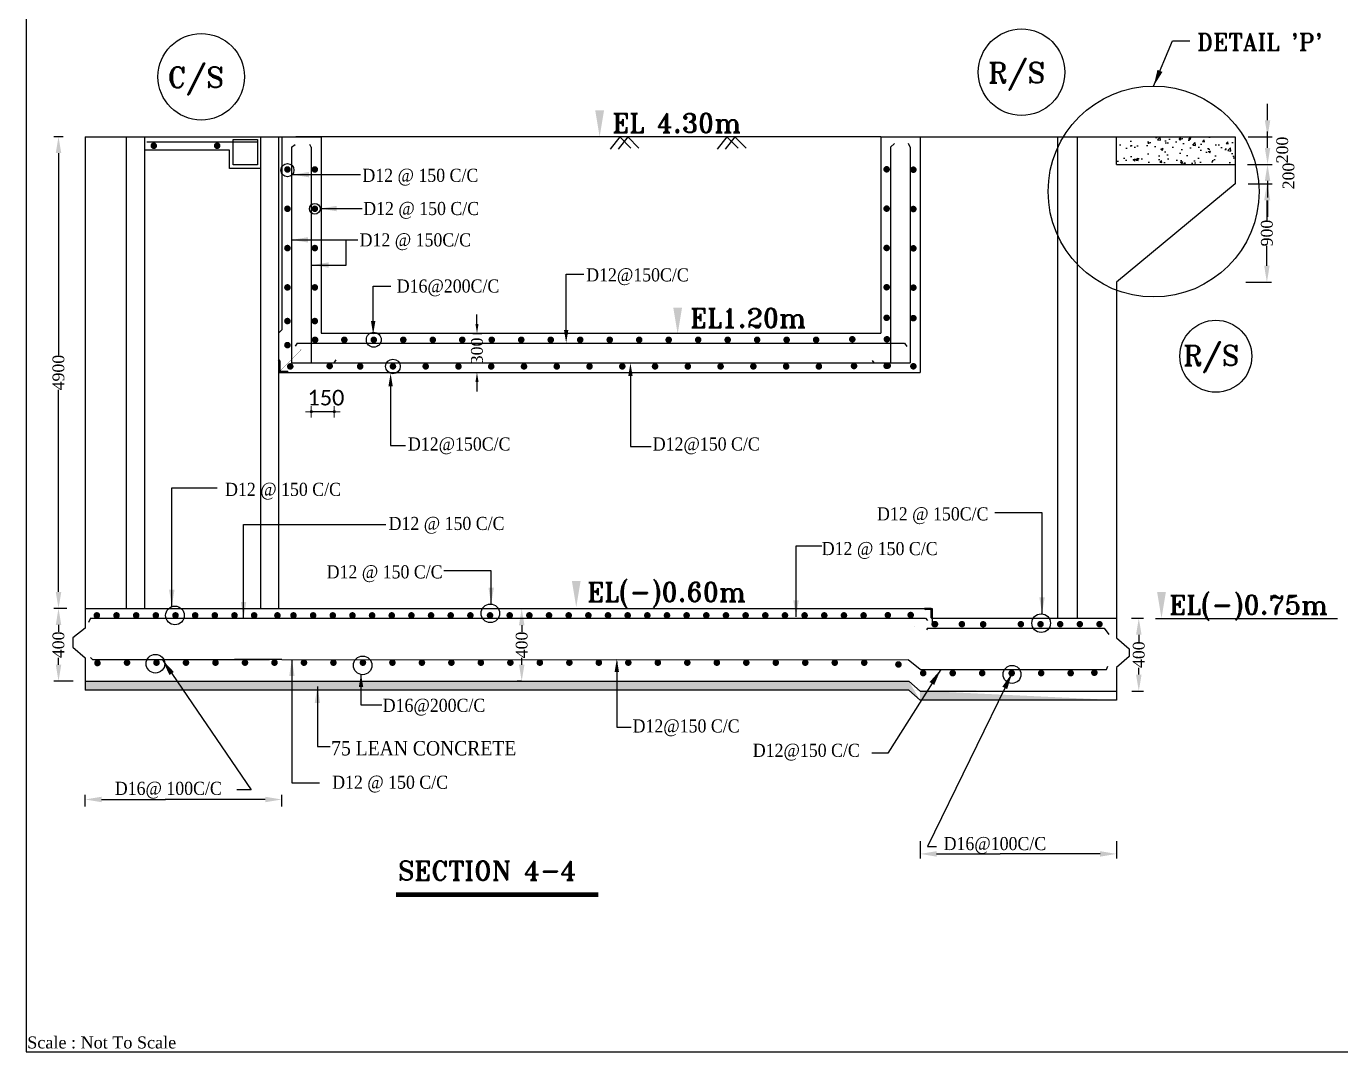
# Model space of a CAD drawing. Extents: x -298162 to 1078160, y -513173 to -216568.
# Drawn here: x 149368 to 177279, y -288827 to -267049 of the extents above; entities that cross this region are included whole.
import ezdxf

# ---------------------------------------------------------------- set-up
doc = ezdxf.new("R2010")
doc.units = 0
doc.header["$MEASUREMENT"] = 0
doc.layers.get('0').update_dxf_attribs({"linetype": 'CONTINUOUS'})
doc.layers.get('DEFPOINTS').update_dxf_attribs({"linetype": 'CONTINUOUS'})
doc.layers.add('Dim', color=7, linetype='CONTINUOUS', lineweight=9)
doc.layers.add('Left Bank Profile', color=7, linetype='CONTINUOUS', lineweight=25)
doc.layers.add('LINE', color=7, linetype='CONTINUOUS')
doc.styles.add('BIG', font='ROMANT.SHX')
doc.styles.add('cb', font='calibri.ttf')
doc.styles.get("Standard").update_dxf_attribs({"font": 'times.ttf', "height": 250})
doc.dimstyles.new('3', dxfattribs={"dimtxt": 225, "dimasz": 350, "dimexe": 100, "dimexo": 25, "dimgap": 9, "dimtad": 0, "dimdec": 0, "dimzin": 0, "dimdsep": 46, "dimtxsty": 'Standard', "dimcen": 0, "dimclrt": 256, "dimadec": 0, "dimazin": 0, "dimtfac": 1, "dimtdec": 0, "dimtofl": 0, "dimtmove": 2, "dimatfit": 3, "dimfxl": 1, "dimtolj": 1, "dimtzin": 0, "dimarcsym": 0})
doc.dimstyles.new('FAHIM', dxfattribs={"dimscale": 0.6, "dimtxt": 150, "dimasz": 0.25, "dimexe": 0.18, "dimexo": 0.0625, "dimgap": 5, "dimtad": 1, "dimdec": 0, "dimrnd": 1, "dimzin": 12, "dimdsep": 46, "dimtxsty": 'cb', "dimblk1": 'FAHIM', "dimblk2": 'FAHIM', "dimsah": 1, "dimcen": -0.09, "dimse1": 1, "dimse2": 1, "dimclrd": 7, "dimclrt": 7, "dimadec": 0, "dimazin": 0, "dimtfac": 0.01, "dimtdec": 0, "dimtmove": 2, "dimatfit": 3, "dimldrblk": 'FAHIM', "dimfxl": 1, "dimtolj": 1, "dimtzin": 12, "dimarcsym": 0})

# ---------------------------------------------------------------- blocks, each defined once
blk = doc.blocks.new('*D135')
at = {"layer": 'DEFPOINTS', "color": 0, "lineweight": -2}
for p in [(150252, -279413), (150052, -280958), (150390, -280958)]:
    blk.add_point(p, dxfattribs=at)
at = {"layer": 'LINE', "color": 0, "lineweight": -2}
for p, q in [((150227, -279413), (149952, -279413)), ((150052, -279763), (150052, -279909)), ((150052, -280608), (150052, -280462)), ((150365, -280958), (149952, -280958))]:
    blk.add_line(p, q, dxfattribs=at)
for points in [[(149994, -279763), (150111, -279763), (150052, -279413)], [(149994, -280608), (150111, -280608), (150052, -280958)]]:
    blk.add_solid(points, dxfattribs=at)
at = {"layer": 'LINE', "insert": (150052, -280186), "char_height": 250, "attachment_point": 5, "rotation": 90}
blk.add_mtext('\\A1;400', dxfattribs=at)
blk = doc.blocks.new('*D136')
at = {"layer": 'DEFPOINTS', "color": 0, "lineweight": -2}
for p in [(159906, -279419), (159888, -280958), (159906, -280958)]:
    blk.add_point(p, dxfattribs=at)
at = {"layer": 'LINE', "color": 0, "lineweight": -2}
for p, q in [((159881, -279419), (159788, -279419)), ((159888, -279769), (159888, -279912)), ((159888, -280608), (159888, -280465)), ((159881, -280958), (159788, -280958))]:
    blk.add_line(p, q, dxfattribs=at)
for points in [[(159830, -279769), (159946, -279769), (159888, -279419)], [(159830, -280608), (159946, -280608), (159888, -280958)]]:
    blk.add_solid(points, dxfattribs=at)
at = {"layer": 'LINE', "insert": (159888, -280189), "char_height": 250, "attachment_point": 5, "rotation": 90}
blk.add_mtext('\\A1;400', dxfattribs=at)
blk = doc.blocks.new('*D137')
at = {"layer": 'DEFPOINTS', "color": 0, "lineweight": -2}
for p in [(172808, -279623), (172818, -281167), (172991, -281167)]:
    blk.add_point(p, dxfattribs=at)
at = {"layer": 'LINE', "color": 0, "lineweight": -2}
for p, q in [((172833, -279623), (173091, -279623)), ((172991, -279973), (172991, -280119)), ((172991, -280817), (172991, -280671)), ((172843, -281167), (173091, -281167))]:
    blk.add_line(p, q, dxfattribs=at)
for points in [[(172933, -279973), (173050, -279973), (172991, -279623)], [(172933, -280817), (173050, -280817), (172991, -281167)]]:
    blk.add_solid(points, dxfattribs=at)
at = {"layer": 'LINE', "insert": (172991, -280395), "char_height": 250, "attachment_point": 5, "rotation": 90}
blk.add_mtext('\\A1;400', dxfattribs=at)
blk = doc.blocks.new('*D138')
at = {"layer": 'DEFPOINTS', "color": 0, "lineweight": -2}
for p in [(158826, -273571), (158826, -274404), (158938, -274404)]:
    blk.add_point(p, dxfattribs=at)
at = {"layer": 'LINE', "color": 0, "lineweight": -2}
for p, q in [((158938, -273371), (158938, -273171)), ((158851, -273571), (159038, -273571)), ((158851, -274404), (159038, -274404)), ((158938, -274604), (158938, -274804))]:
    blk.add_line(p, q, dxfattribs=at)
for points in [[(158905, -273371), (158971, -273371), (158938, -273571)], [(158905, -274604), (158971, -274604), (158938, -274404)]]:
    blk.add_solid(points, dxfattribs=at)
at = {"layer": 'LINE', "insert": (158938, -273944), "char_height": 250, "attachment_point": 5, "rotation": 90}
blk.add_mtext('\\A1;300', dxfattribs=at)
blk = doc.blocks.new('*D179')
at = {"layer": 'DEFPOINTS', "color": 0, "lineweight": -2}
for p in [(150052, -269394), (150175, -269394), (150175, -279413)]:
    blk.add_point(p, dxfattribs=at)
at = {"layer": 'LINE', "color": 0, "lineweight": -2}
for p, q in [((150150, -269394), (149952, -269394)), ((150052, -269744), (150052, -274035)), ((150052, -279063), (150052, -274772)), ((150150, -279413), (149952, -279413))]:
    blk.add_line(p, q, dxfattribs=at)
for points in [[(149994, -269744), (150111, -269744), (150052, -269394)], [(149994, -279063), (150111, -279063), (150052, -279413)]]:
    blk.add_solid(points, dxfattribs=at)
at = {"layer": 'LINE', "insert": (150052, -274404), "char_height": 250, "attachment_point": 5, "rotation": 90}
blk.add_mtext('\\A1;4900', dxfattribs=at)
blk = doc.blocks.new('*D190')
at = {"layer": 'DEFPOINTS', "color": 0, "lineweight": -2}
for p in [(175288, -269394), (175274, -269984), (175725, -269984)]:
    blk.add_point(p, dxfattribs=at)
at = {"layer": 'LINE', "color": 0, "lineweight": -2}
for p, q in [((175725, -269044), (175725, -268694)), ((175313, -269394), (175825, -269394)), ((175299, -269984), (175825, -269984)), ((175725, -270334), (175725, -270684))]:
    blk.add_line(p, q, dxfattribs=at)
for points in [[(175667, -269044), (175783, -269044), (175725, -269394)], [(175667, -270334), (175783, -270334), (175725, -269984)]]:
    blk.add_solid(points, dxfattribs=at)
at = {"layer": 'LINE', "insert": (176039, -269677), "char_height": 250, "attachment_point": 5, "rotation": 90}
blk.add_mtext('\\A1;200', dxfattribs=at)
blk = doc.blocks.new('*D191')
at = {"layer": 'DEFPOINTS', "color": 0, "lineweight": -2}
for p in [(175274, -269984), (175288, -270397), (175725, -270397)]:
    blk.add_point(p, dxfattribs=at)
at = {"layer": 'LINE', "color": 0, "lineweight": -2}
for p, q in [((175725, -269634), (175725, -269284)), ((175299, -269984), (175825, -269984)), ((175313, -270397), (175825, -270397)), ((175725, -270747), (175725, -271097))]:
    blk.add_line(p, q, dxfattribs=at)
for points in [[(175667, -269634), (175783, -269634), (175725, -269984)], [(175667, -270747), (175783, -270747), (175725, -270397)]]:
    blk.add_solid(points, dxfattribs=at)
at = {"layer": 'LINE', "insert": (176171, -270229), "char_height": 250, "attachment_point": 5, "rotation": 90}
blk.add_mtext('\\A1;200', dxfattribs=at)
blk = doc.blocks.new('*D192')
at = {"layer": 'DEFPOINTS', "color": 0, "lineweight": -2}
for p in [(175313, -270397), (175237, -272485), (175711, -272485)]:
    blk.add_point(p, dxfattribs=at)
at = {"layer": 'LINE', "color": 0, "lineweight": -2}
for p, q in [((175338, -270397), (175811, -270397)), ((175711, -270747), (175711, -271169)), ((175711, -272135), (175711, -271713)), ((175262, -272485), (175811, -272485))]:
    blk.add_line(p, q, dxfattribs=at)
for points in [[(175653, -270747), (175769, -270747), (175711, -270397)], [(175653, -272135), (175769, -272135), (175711, -272485)]]:
    blk.add_solid(points, dxfattribs=at)
at = {"layer": 'LINE', "insert": (175711, -271441), "char_height": 250, "attachment_point": 5, "rotation": 90}
blk.add_mtext('\\A1;900', dxfattribs=at)
blk = doc.blocks.new('FAHIM')
at = {"layer": 'Dim', "color": 7}
for p, q in [((-738, 0), (762, 0)), ((0, -750), (0, 750))]:
    blk.add_line(p, q, dxfattribs=at)
at = {"layer": 'Dim', "color": 7, "const_width": 150}
blk.add_lwpolyline([(-75, 0, 1), (75, 0, 1)], format="xyb", close=True, dxfattribs=at)
at = {"layer": 'Dim', "color": 7}
for points in [[(-148, -2, 1), (152, -2, 1)], [(-147, -1, 1), (153, -1, 1)]]:
    blk.add_lwpolyline(points, format="xyb", close=True, dxfattribs=at)
blk = doc.blocks.new('*D539')
at = {"layer": 'DEFPOINTS', "color": 0, "linetype": 'ByBlock', "lineweight": -2}
for p in [(155419, -274195), (155907, -274195), (155419, -275236)]:
    blk.add_point(p, dxfattribs=at)
at = {"layer": 'LINE', "color": 7, "linetype": 'ByBlock', "lineweight": -2}
blk.add_line((155907, -275236), (155419, -275236), dxfattribs=at)
at = {"layer": 'LINE', "color": 7, "linetype": 'ByBlock', "lineweight": -2, "xscale": 0.162, "yscale": 0.162, "zscale": 0.162, "rotation": 180}
blk.add_blockref('FAHIM', (155419, -275236), dxfattribs=at)
at = {"layer": 'LINE', "color": 7, "linetype": 'ByBlock', "lineweight": -2, "xscale": 0.162, "yscale": 0.162, "zscale": 0.162}
blk.add_blockref('FAHIM', (155907, -275236), dxfattribs=at)
at = {"layer": 'LINE', "color": 7, "linetype": 'ByBlock', "lineweight": -2, "insert": (155731, -274938), "char_height": 180, "attachment_point": 5, "style": 'cb'}
blk.add_mtext('\\A1;{\\H1.833x;150}', dxfattribs=at)

msp = doc.modelspace()

# ---------------------------------------------------------------- hatches: boundary and pattern name
at = {"layer": 'LINE'}
h = msp.add_hatch(dxfattribs=at)
h.set_pattern_fill('AR-CONC', color=0, scale=70, style=0)
h.set_pattern_definition([(50, (222809.64, 257767.43), (502.08213, -43.9265), [52.5, -577.5]), (355, (222809.64, 257767.43), (-97.12593, 526.5345), [42, -462]), (100.4514, (222851.5, 257763.77), (404.95657, 482.6077), [44.61813, -490.7995]), (46.1842, (222809.64, 257907.43), (747.0687, -115.8633), [78.75, -866.25]), (96.6356, (222871.9, 257897.8), (654.2639, 681.8825), [66.9272, -736.1991]), (351.1842, (222809.6, 257907.4), (654.2634, 681.883), [63, -693]), (21, (222879.64, 257872.43), (417.83494, -281.83322), [52.5, -577.5]), (326, (222879.64, 257872.43), (170.32073, 507.60503), [42, -462]), (71.4514, (222914.46, 257848.95), (588.15584, 225.77135), [44.61813, -490.7995]), (37.5, (222809.64, 257767.43), (8.5119, 233.0257), [0, -456.4, 0, -469, 0, -463.75]), (7.5, (222809.64, 257767.43), (184.14868, 276.0882), [0, -267.4, 0, -445.9, 0, -176.75]), (327.5, (222653.54, 257767.43), (373.675705, -15.78841), [0, -175, 0, -546, 0, -724.5]), (317.5, (222583.54, 257767.43), (408.23032, 70.07349), [0, -227.5, 0, -362.6, 0, -514.5])])
h.paths.add_polyline_path([(175035.976, -269984.05), (175035.976, -269394.247), (172520.247, -269394.247), (172520.247, -269984.05)])
at = {"layer": 'LINE', "lineweight": 5}
h = msp.add_hatch(dxfattribs=at)
h.set_pattern_fill('AR-CONC', color=0, scale=46.8, style=0)
h.set_pattern_definition([(50, (20841.73, -260580.09), (335.67777, -29.368), [35.1, -386.1]), (355, (20841.73, -260580.1), (-64.9356, 352.0259), [28.08, -308.88]), (100.4514, (20869.7, -260582.53), (270.7424, 322.6577), [29.8304, -328.1345]), (46.1842, (20841.73, -260486.5), (499.4688, -77.4629), [52.65, -579.15]), (96.6356, (20883.36, -260492.94), (437.4221, 455.8872), [44.7456, -492.2017]), (351.1842, (20841.73, -260486.5), (437.4218, 455.8875), [42.12, -463.32]), (21, (20888.53, -260509.89), (279.3525, -188.42564), [35.1, -386.1]), (326, (20888.53, -260509.9), (113.8716, 339.3702), [28.08, -308.88]), (71.4514, (20911.8, -260525.6), (393.2242, 150.9443), [29.8304, -328.1345]), (37.5, (20841.73, -260580.09), (5.69081, 155.79432), [0, -305.136, 0, -313.56, 0, -310.05]), (7.5, (20841.73, -260580.09), (123.11654, 184.58468), [0, -178.776, 0, -298.116, 0, -118.17]), (327.5, (20737.37, -260580.09), (249.8289, -10.55568), [0, -117, 0, -365.04, 0, -484.38]), (317.5, (20690.57, -260580.09), (272.93113, 46.84913), [0, -152.1, 0, -242.424, 0, -343.98])])
edge = h.paths.add_edge_path()
edge.add_line((168106.073, -281150.401), (150618.037, -281150.401))
edge.add_line((150618.037, -280958.225), (168106.073, -280958.225))
edge.add_line((168345.747, -281166.982), (168106.037, -280958.225))
edge.add_line((168345.747, -281359.157), (168106.037, -281150.401))
edge.add_line((172520.247, -281359.157), (168345.747, -281359.157))
edge.add_line((168345.747, -281166.982), (172520.247, -281166.982))

# ---------------------------------------------------------------- linework, layer by layer
at = {"color": 0}
for p, q in [((168453.034, -279413.047), (168443.181, -279422.9)), ((168472.303, -279413.047), (168453.335, -279432.015)), ((168491.571, -279413.047), (168469.771, -279434.847)), ((168510.84, -279413.047), (168489.04, -279434.847)), ((168530.109, -279413.047), (168508.309, -279434.847)), ((168549.377, -279413.047), (168527.577, -279434.847)), ((168568.646, -279413.047), (168546.846, -279434.847)), ((168587.915, -279413.047), (168564.75, -279436.212)), ((168602.104, -279418.126), (168575.761, -279444.469)), ((168602.104, -279437.395), (168580.304, -279459.195)), ((168602.104, -279456.663), (168580.304, -279478.463)), ((168602.104, -279475.932), (168580.304, -279497.732)), ((168602.104, -279495.201), (168580.304, -279517.001)), ((168602.104, -279514.469), (168580.304, -279536.269)), ((168602.104, -279533.738), (168580.304, -279555.538)), ((168602.104, -279553.007), (168580.304, -279574.807)), ((168602.104, -279572.275), (168580.304, -279594.075)), ((168602.104, -279591.544), (168581.415, -279612.233)), ((168602.104, -279610.813), (168589.351, -279623.566)), ((168602.104, -279630.081), (168601.379, -279630.807))]:
    msp.add_line(p, q, dxfattribs=at)
at = {"layer": 'LINE', "color": 0}
for p, q in [((150618.037, -269394.247), (150618.037, -279413.047)), ((150618.037, -269394.247), (155627.437, -269394.247)), ((151488.854, -269394.247), (151488.854, -279413.047)), ((151875.093, -269394.247), (151875.093, -279413.047)), ((151925.008, -269502.272), (154260.206, -269502.272)), ((154305.512, -269394.247), (155627.437, -269394.247)), ((154342.625, -269394.247), (154342.625, -279413.047)), ((154722.962, -269394.247), (154722.962, -279413.047)), ((154792.537, -269394.247), (154792.537, -273499.172)), ((155001.262, -269614.104), (155076.595, -269558.927)), ((155001.262, -269614.104), (155001.262, -274194.922)), ((167510.847, -269394.247), (155090.907, -269394.247)), ((155418.712, -269614.104), (155391.464, -269563.378)), ((155418.712, -269614.104), (155418.712, -274194.922)), ((155627.437, -269394.247), (155627.437, -273568.747)), ((161968.724, -269394.247), (161764.671, -269657.842)), ((162138.765, -269394.247), (161934.712, -269657.842)), ((162206.785, -269640.863), (161968.724, -269394.247)), ((162376.826, -269640.863), (162138.765, -269394.247)), ((164242.719, -269394.247), (164038.666, -269657.842)), ((164412.76, -269394.247), (164208.707, -269657.842)), ((164480.78, -269640.863), (164242.719, -269394.247)), ((164650.821, -269640.863), (164412.76, -269394.247)), ((167510.847, -269394.247), (167510.847, -273568.747)), ((167510.847, -269394.247), (172520.247, -269394.247)), ((167719.572, -269614.104), (167805.298, -269541.521)), ((167719.572, -269614.104), (167719.572, -274194.922)), ((168137.022, -269614.104), (168097.959, -269541.521)), ((168137.022, -269614.104), (168137.022, -274194.922)), ((168345.747, -269394.247), (168345.747, -274403.647)), ((171267.897, -269394.247), (171267.897, -279621.772)), ((171685.347, -269394.247), (171685.347, -279621.772)), ((172520.247, -269394.247), (174872.823, -269394.247)), ((172520.247, -269394.247), (175035.976, -269394.247)), ((175035.976, -269394.247), (175035.976, -270396.912)), ((153683.275, -269683.642), (151875.093, -269683.642)), ((153683.275, -270067.68), (153683.275, -269683.642)), ((154342.625, -270067.68), (153683.275, -270067.68)), ((172520.247, -269984.05), (175035.976, -269984.05)), ((175035.976, -270396.912), (172520.247, -272485.203)), ((160831.876, -273497.984), (160831.876, -272310.792)), ((160831.876, -272310.792), (161204.443, -272310.792)), ((156733.642, -273311.89), (156733.642, -272566.672)), ((156733.642, -272566.672), (157106.208, -272566.672)), ((172520.247, -272485.203), (172520.247, -279621.772)), ((154722.962, -273568.747), (154792.537, -273499.172)), ((154722.962, -273568.747), (154722.962, -274643.332)), ((155116.714, -273777.472), (168015.634, -273777.472)), ((155627.437, -273568.747), (167510.847, -273568.747)), ((154722.962, -274125.347), (154722.962, -274403.647)), ((154722.962, -274126.58), (154723.888, -274125.654)), ((154722.962, -274151.178), (154739.243, -274134.897)), ((154722.962, -274175.777), (154749.374, -274149.365)), ((154722.962, -274200.375), (154750.792, -274172.545)), ((154722.962, -274224.974), (154750.792, -274197.144)), ((154722.962, -274249.572), (154750.792, -274221.742)), ((154722.962, -274274.171), (154750.792, -274246.341)), ((154722.962, -274298.769), (154750.792, -274270.939)), ((154722.962, -274323.368), (154750.792, -274295.538)), ((154722.962, -274347.966), (154750.792, -274320.136)), ((154722.962, -274372.565), (154750.792, -274344.735)), ((154750.792, -274153.177), (154750.792, -274347.987)), ((155001.262, -274194.922), (168137.022, -274194.922)), ((154722.962, -274397.163), (154756.592, -274363.533)), ((154722.962, -274403.647), (154931.687, -274403.647)), ((154792.537, -274403.647), (154722.962, -274403.647)), ((154741.076, -274403.647), (154770.648, -274374.075)), ((154765.675, -274403.647), (154793.505, -274375.817)), ((154778.622, -274375.817), (154903.857, -274375.817)), ((154790.273, -274403.647), (154818.103, -274375.817)), ((154792.537, -274403.647), (168345.747, -274403.647)), ((154814.872, -274403.647), (154842.702, -274375.817)), ((154839.47, -274403.647), (154867.3, -274375.817)), ((154864.069, -274403.647), (154891.899, -274375.817)), ((154888.667, -274403.647), (154912.882, -274379.432)), ((154913.265, -274403.647), (154925.844, -274391.068)), ((162196.683, -274475.999), (162196.683, -275973.307)), ((157104.095, -274695.456), (157104.095, -275953.356)), ((157104.095, -275953.356), (157423.63, -275953.356)), ((162196.683, -275973.307), (162636.044, -275973.307)), ((150618.037, -279413.047), (154792.537, -279413.047)), ((150618.037, -279413.047), (168602.47, -279413.047)), ((150733.996, -279621.772), (154792.537, -279621.772)), ((154792.537, -279621.772), (155926.361, -279621.772)), ((154943.992, -279621.772), (168465.408, -279621.772)), ((168580.304, -279413.047), (168438.604, -279413.047)), ((168558.504, -279434.847), (168460.404, -279434.847)), ((168465.408, -279621.772), (168501.386, -279665.736)), ((168602.47, -279413.047), (168602.47, -279740.047)), ((168602.47, -279621.772), (172520.247, -279621.772)), ((173346.783, -279623.154), (177207.054, -279623.154)), ((168505.524, -279830.497), (172258.949, -279830.497)), ((150776.421, -280500.471), (154532.448, -280500.471)), ((154792.537, -280500.471), (153786.264, -280500.471)), ((154792.537, -280500.471), (168091.418, -280501.982)), ((161907.108, -280545.205), (161907.108, -281932.017)), ((168345.747, -280710.968), (168091.418, -280501.982)), ((168345.747, -280710.968), (172302.716, -280711.423)), ((168373.035, -280710.971), (168485.034, -280710.986)), ((168444.141, -280831.857), (168382.847, -280770.563)), ((150618.037, -280958.225), (168106.073, -280958.225)), ((156473.639, -280816.218), (156473.639, -281463.643)), ((168345.747, -281166.982), (168106.037, -280958.225)), ((168106.073, -281150.401), (150618.037, -281150.401)), ((168345.747, -281359.157), (168106.037, -281150.401)), ((168345.747, -281166.982), (172520.247, -281166.982)), ((156473.639, -281463.643), (156915.853, -281463.643)), ((172520.247, -281359.157), (168345.747, -281359.157)), ((161907.108, -281932.017), (162213.256, -281932.017)), ((150618.037, -283618.624), (150618.037, -283370.624)), ((150968.037, -283470.624), (152321.287, -283470.624)), ((154442.537, -283470.624), (152317.021, -283470.624)), ((154792.537, -283618.624), (154792.537, -283370.624)), ((168345.747, -284353.349), (168345.747, -284726.349)), ((172520.247, -284353.349), (172520.247, -284726.349)), ((168504.021, -284469.349), (168699.021, -284469.349)), ((168695.747, -284626.349), (170048.997, -284626.349)), ((172170.247, -284626.349), (170048.997, -284626.349))]:
    msp.add_line(p, q, dxfattribs=at)
at = {"layer": 'LINE', "color": 0, "linetype": 'ByBlock', "lineweight": -2}
for p, q in [((172520.247, -269984.05), (172520.247, -269394.247)), ((155116.714, -273777.472), (155076.049, -273845.254)), ((168015.634, -273777.472), (168068.247, -273851.552)), ((155907.336, -274194.922), (155948.004, -274131.529)), ((167373.37, -274194.922), (167335.544, -274144.855)), ((150733.996, -279621.772), (150692.292, -279708.67)), ((168505.524, -279830.497), (168479.999, -279867.595)), ((172258.949, -279830.497), (172353.873, -279966.972)), ((150776.421, -280500.471), (150728.653, -280451.669)), ((172302.716, -280711.423), (172332.558, -280639.537))]:
    msp.add_line(p, q, dxfattribs=at)
at = {"layer": 'LINE', "color": 0, "linetype": 'Continuous'}
msp.add_line((168580.304, -279609.247), (168580.304, -279456.647), dxfattribs=at)
at = {"layer": 'LINE', "color": 0}
for points in [[(149367.995, -288827.221), (209873.195, -288827.221), (209873.195, -246041.401), (149367.995, -246041.401)], [(153757.469, -269453.271), (154279.543, -269453.271), (154279.543, -269992.123), (153757.469, -269992.123)]]:
    msp.add_lwpolyline(points, close=True, dxfattribs=at)
at = {"layer": 'LINE', "color": 0, "const_width": 69.575}
for points in [[(152110.003, -269586.635, -1), (152040.428, -269586.635, -1)], [(153456.177, -269586.635, -1), (153386.602, -269586.635, -1)], [(154878.337, -270089.997, 1), (154947.912, -270089.997, 1)], [(155459.984, -270089.997, 1), (155529.559, -270089.997, 1)], [(167602.213, -270087.214, 1), (167671.788, -270087.214, 1)], [(168169.945, -270095.563, 1), (168239.52, -270095.563, 1)], [(154878.337, -270924.897, 1), (154947.912, -270924.897, 1)], [(155459.984, -270924.897, 1), (155529.559, -270924.897, 1)], [(167602.213, -270922.114, 1), (167671.788, -270922.114, 1)], [(168169.945, -270930.463, 1), (168239.52, -270930.463, 1)], [(154878.337, -271759.797, 1), (154947.912, -271759.797, 1)], [(155459.984, -271759.797, 1), (155529.559, -271759.797, 1)], [(167602.213, -271757.014, 1), (167671.788, -271757.014, 1)], [(168169.945, -271765.363, 1), (168239.52, -271765.363, 1)], [(154878.337, -272594.697, 1), (154947.912, -272594.697, 1)], [(155459.984, -272594.697, 1), (155529.559, -272594.697, 1)], [(167602.213, -272591.914, 1), (167671.788, -272591.914, 1)], [(168169.945, -272600.263, 1), (168239.52, -272600.263, 1)], [(154878.337, -273309.691, 1), (154947.912, -273309.691, 1)], [(155459.984, -273309.691, 1), (155529.559, -273309.691, 1)], [(167602.213, -273240.058, 1), (167671.788, -273240.058, 1)], [(168169.945, -273248.407, 1), (168239.52, -273248.407, 1)], [(154878.337, -273820.474, 1), (154947.912, -273820.474, 1)], [(155465.067, -273707.897, 1), (155534.642, -273707.897, 1)], [(156086.159, -273707.897, 1), (156155.734, -273707.897, 1)], [(156712.334, -273707.897, 1), (156781.909, -273707.897, 1)], [(157338.509, -273707.897, 1), (157408.084, -273707.897, 1)], [(157964.684, -273707.897, 1), (158034.259, -273707.897, 1)], [(158590.859, -273707.897, 1), (158660.434, -273707.897, 1)], [(159217.034, -273707.897, 1), (159286.609, -273707.897, 1)], [(159843.209, -273707.897, 1), (159912.784, -273707.897, 1)], [(160469.384, -273707.897, 1), (160538.959, -273707.897, 1)], [(161095.559, -273707.897, 1), (161165.134, -273707.897, 1)], [(161721.734, -273707.897, 1), (161791.309, -273707.897, 1)], [(162347.909, -273707.897, 1), (162417.484, -273707.897, 1)], [(162974.084, -273707.897, 1), (163043.659, -273707.897, 1)], [(163600.259, -273707.897, 1), (163669.834, -273707.897, 1)], [(164226.434, -273707.897, 1), (164296.009, -273707.897, 1)], [(164852.609, -273707.897, 1), (164922.184, -273707.897, 1)], [(165478.784, -273707.897, 1), (165548.359, -273707.897, 1)], [(166104.959, -273707.897, 1), (166174.534, -273707.897, 1)], [(166873.067, -273696.765, 1), (166942.642, -273696.765, 1)], [(167607.496, -273696.765, 1), (167677.071, -273696.765, 1)], [(154938.432, -274272.846, 1), (155008.007, -274272.846, 1)], [(155775.165, -274264.497, 1), (155844.74, -274264.497, 1)], [(156422.902, -274272.846, 1), (156492.477, -274272.846, 1)], [(157118.652, -274272.846, 1), (157188.227, -274272.846, 1)], [(157814.402, -274272.846, 1), (157883.977, -274272.846, 1)], [(158510.152, -274272.846, 1), (158579.727, -274272.846, 1)], [(159205.902, -274272.846, 1), (159275.477, -274272.846, 1)], [(159901.652, -274272.846, 1), (159971.227, -274272.846, 1)], [(160597.402, -274272.846, 1), (160666.977, -274272.846, 1)], [(161293.152, -274272.846, 1), (161362.727, -274272.846, 1)], [(161988.902, -274272.846, 1), (162058.477, -274272.846, 1)], [(162684.652, -274272.846, 1), (162754.227, -274272.846, 1)], [(163380.402, -274272.846, 1), (163449.977, -274272.846, 1)], [(164076.152, -274272.846, 1), (164145.727, -274272.846, 1)], [(164771.902, -274272.846, 1), (164841.477, -274272.846, 1)], [(165467.652, -274272.846, 1), (165537.227, -274272.846, 1)], [(166163.402, -274272.846, 1), (166232.977, -274272.846, 1)], [(166909.246, -274264.497, 1), (166978.821, -274264.497, 1)], [(167602.213, -274261.714, 1), (167671.788, -274261.714, 1)], [(167624.477, -274256.148, 1), (167694.052, -274256.148, 1)], [(168169.945, -274270.063, 1), (168239.52, -274270.063, 1)], [(150831.855, -279560.546, 1), (150901.43, -279560.546, 1)], [(151249.305, -279560.546, 1), (151318.88, -279560.546, 1)], [(151666.755, -279560.546, 1), (151736.33, -279560.546, 1)], [(152084.205, -279560.546, 1), (152153.78, -279560.546, 1)], [(152501.655, -279560.546, 1), (152571.23, -279560.546, 1)], [(152919.105, -279560.546, 1), (152988.68, -279560.546, 1)], [(153336.555, -279560.546, 1), (153406.13, -279560.546, 1)], [(153754.005, -279560.546, 1), (153823.58, -279560.546, 1)], [(154171.455, -279560.546, 1), (154241.03, -279560.546, 1)], [(154665.9, -279560.546, 1), (154735.475, -279560.546, 1)], [(155006.355, -279560.546, 1), (155075.93, -279560.546, 1)], [(155423.805, -279560.546, 1), (155493.38, -279560.546, 1)], [(155841.255, -279560.546, 1), (155910.83, -279560.546, 1)], [(156258.705, -279560.546, 1), (156328.28, -279560.546, 1)], [(156676.155, -279560.546, 1), (156745.73, -279560.546, 1)], [(157093.605, -279560.546, 1), (157163.18, -279560.546, 1)], [(157511.055, -279560.546, 1), (157580.63, -279560.546, 1)], [(157928.505, -279560.546, 1), (157998.08, -279560.546, 1)], [(158345.955, -279560.546, 1), (158415.53, -279560.546, 1)], [(158763.405, -279560.546, 1), (158832.98, -279560.546, 1)], [(159180.855, -279560.546, 1), (159250.43, -279560.546, 1)], [(159598.305, -279560.546, 1), (159667.88, -279560.546, 1)], [(160015.755, -279560.546, 1), (160085.33, -279560.546, 1)], [(160433.205, -279560.546, 1), (160502.78, -279560.546, 1)], [(160850.655, -279560.546, 1), (160920.23, -279560.546, 1)], [(161268.105, -279560.546, 1), (161337.68, -279560.546, 1)], [(161685.555, -279560.546, 1), (161755.13, -279560.546, 1)], [(162103.005, -279560.546, 1), (162172.58, -279560.546, 1)], [(162520.455, -279560.546, 1), (162590.03, -279560.546, 1)], [(162937.905, -279560.546, 1), (163007.48, -279560.546, 1)], [(163355.355, -279560.546, 1), (163424.93, -279560.546, 1)], [(163772.805, -279560.546, 1), (163842.38, -279560.546, 1)], [(164190.255, -279560.546, 1), (164259.83, -279560.546, 1)], [(164607.705, -279560.546, 1), (164677.28, -279560.546, 1)], [(165025.155, -279560.546, 1), (165094.73, -279560.546, 1)], [(165442.605, -279560.546, 1), (165512.18, -279560.546, 1)], [(165860.055, -279560.546, 1), (165929.63, -279560.546, 1)], [(166277.505, -279560.546, 1), (166347.08, -279560.546, 1)], [(166694.955, -279560.546, 1), (166764.53, -279560.546, 1)], [(167112.405, -279560.546, 1), (167181.98, -279560.546, 1)], [(167627.357, -279555.677, 1), (167696.932, -279555.677, 1)], [(168113.059, -279553.244, 1), (168182.634, -279553.244, 1)], [(168621.478, -279747.181, 1), (168691.053, -279747.181, 1)], [(168628.465, -279747.181, 1), (168698.04, -279747.181, 1)], [(169199.655, -279747.181, 1), (169269.23, -279747.181, 1)], [(169651.263, -279750.126, 1), (169720.838, -279750.126, 1)], [(170452.005, -279747.181, 1), (170521.58, -279747.181, 1)], [(170869.455, -279747.181, 1), (170939.03, -279747.181, 1)], [(171286.905, -279747.181, 1), (171356.48, -279747.181, 1)], [(171704.355, -279747.181, 1), (171773.93, -279747.181, 1)], [(172121.805, -279747.181, 1), (172191.38, -279747.181, 1)], [(151471.945, -280564.48, 1), (151541.52, -280564.48, 1)], [(152098.12, -280564.48, 1), (152167.695, -280564.48, 1)], [(152724.295, -280564.48, 1), (152793.87, -280564.48, 1)], [(153350.47, -280564.48, 1), (153420.045, -280564.48, 1)], [(153976.645, -280564.48, 1), (154046.22, -280564.48, 1)], [(154602.82, -280564.48, 1), (154672.395, -280564.48, 1)], [(155228.995, -280564.48, 1), (155298.57, -280564.48, 1)], [(155855.17, -280564.48, 1), (155924.745, -280564.48, 1)], [(156481.345, -280564.48, 1), (156550.92, -280564.48, 1)], [(157107.52, -280564.48, 1), (157177.095, -280564.48, 1)], [(157733.695, -280564.48, 1), (157803.27, -280564.48, 1)], [(158359.87, -280564.48, 1), (158429.445, -280564.48, 1)], [(158986.045, -280564.48, 1), (159055.62, -280564.48, 1)], [(159612.22, -280564.48, 1), (159681.795, -280564.48, 1)], [(160238.395, -280564.48, 1), (160307.97, -280564.48, 1)], [(160864.57, -280564.48, 1), (160934.145, -280564.48, 1)], [(161490.745, -280564.48, 1), (161560.32, -280564.48, 1)], [(162116.92, -280564.48, 1), (162186.495, -280564.48, 1)], [(162743.095, -280564.48, 1), (162812.67, -280564.48, 1)], [(163369.27, -280564.48, 1), (163438.845, -280564.48, 1)], [(163995.445, -280564.48, 1), (164065.02, -280564.48, 1)], [(164621.62, -280564.48, 1), (164691.195, -280564.48, 1)], [(165247.795, -280564.48, 1), (165317.37, -280564.48, 1)], [(165873.97, -280564.48, 1), (165943.545, -280564.48, 1)], [(166500.145, -280564.48, 1), (166569.72, -280564.48, 1)], [(167126.32, -280564.48, 1), (167195.895, -280564.48, 1)], [(150844.18, -280572.43, 1), (150913.755, -280572.43, 1)], [(167852.148, -280602.43, 1), (167921.723, -280602.43, 1)], [(168378.67, -280787.091, 1), (168448.245, -280787.091, 1)], [(169004.845, -280787.091, 1), (169074.42, -280787.091, 1)], [(169631.02, -280787.091, 1), (169700.595, -280787.091, 1)], [(170257.195, -280787.091, 1), (170326.77, -280787.091, 1)], [(170883.37, -280787.091, 1), (170952.945, -280787.091, 1)], [(171509.545, -280787.091, 1), (171579.12, -280787.091, 1)], [(172012.65, -280778.713, 1), (172082.225, -280778.713, 1)]]:
    msp.add_lwpolyline(points, format="xyb", close=True, dxfattribs=at)
at = {"layer": 'LINE', "color": 0}
for points, const_width in [([(154760.284, -274367.696), (155203.056, -273924.923, 0.967883856), (155196.783, -273918.226, 0.07906924), (155187.605, -273929.281, -2.652451287)], 5.566), ([(168572.869, -279441.209), (168226.033, -279788.045, 0.967883856), (168230.947, -279793.291, 0.07906924), (168238.136, -279784.631, -2.652451287)], 4.36)]:
    msp.add_lwpolyline(points, format="xyb", dxfattribs=dict(at, const_width=const_width))
for points in [[(150618.037, -279413.047), (150618.037, -279828.739), (150353.665, -280039.799), (150353.665, -280233.682), (150618.037, -280460.059), (150618.037, -281150.432)], [(172520.247, -279621.772), (172520.247, -280037.464), (172784.618, -280272.198), (172784.618, -280434.619), (172520.247, -280668.784), (172520.247, -281359.157)]]:
    msp.add_lwpolyline(points, dxfattribs=at)
at = {"layer": 'LINE', "color": 0, "const_width": 101.2}
msp.add_lwpolyline([(157218.256, -285493.987), (161517.172, -285493.987)], dxfattribs=at)
at = {"layer": 'LINE', "color": 0}
for centre, radius in [((153082.629, -268121.065), 918.613), ((170501.541, -268024.513), 918.613), ((173306.151, -270558.702), 2239.316), ((154913.124, -270105.688), 138.658), ((155494.771, -270924.897), 114.576), ((174626.738, -274057.011), 764.212), ((156747.121, -273707.897), 157.52), ((157153.439, -274272.846), 155.357), ((152524.832, -279561.65), 197.797), ((159221.289, -279517.171), 197.797), ((170918.289, -279725.896), 197.797), ((152110.304, -280586.984), 197.797), ((156510.5, -280621.886), 197.797), ((170298.97, -280813.677), 190.159)]:
    msp.add_circle(centre, radius, dxfattribs=at)
for centre, radius, start, end in [((154709.941, -274166.198), 42.876, 17.6794502, 72.3205498), ((154781.059, -274345.55), 30.365, 184.6037202, 265.3962798), ((154750.792, -274347.987), 0, 45, 0), ((154750.792, -274347.987), 0, 270, 0), ((154893.997, -274413.507), 38.958, 14.6603634, 75.3396366), ((168468.128, -279405.324), 30.517, 194.6603634, 255.3396366), ((168556.595, -279458.556), 23.786, 4.6037202, 85.3962798), ((168580.304, -279456.647), 0, 225, 180), ((168580.304, -279456.647), 0, 90, 180), ((168612.304, -279599.047), 33.586, 197.6794502, 252.3205498)]:
    msp.add_arc(centre, radius, start, end, dxfattribs=at)
for points in [[(161635.374, -268837.647), (161449.84, -268837.647), (161542.607, -269394.247)], [(163292.072, -273026.187), (163106.539, -273026.187), (163199.305, -273582.787)], [(156780.025, -273311.89), (156687.259, -273311.89), (156733.642, -273590.19)], [(160878.259, -273497.984), (160785.492, -273497.984), (160831.876, -273776.284)], [(162150.3, -274475.999), (162243.067, -274475.999), (162196.683, -274197.699)], [(157057.712, -274695.456), (157150.478, -274695.456), (157104.095, -274417.156)], [(161138.577, -278832.1), (160953.044, -278832.1), (161045.81, -279388.7)], [(173565.81, -279066.554), (173380.277, -279066.554), (173473.043, -279623.154)], [(161860.725, -280763.581), (161953.491, -280763.581), (161907.108, -280485.281)], [(156429.516, -281080.956), (156522.283, -281080.956), (156475.9, -280802.656)], [(150968.037, -283412.291), (150968.037, -283528.958), (150618.037, -283470.624)], [(154442.537, -283412.291), (154442.537, -283528.958), (154792.537, -283470.624)], [(168695.747, -284568.016), (168695.747, -284684.683), (168345.747, -284626.349)], [(172170.247, -284568.016), (172170.247, -284684.683), (172520.247, -284626.349)]]:
    msp.add_solid(points, dxfattribs=at)

# ---------------------------------------------------------------- texts
at = {"layer": 'Left Bank Profile', "color": 0, "insert": (150969.63, -288763.263), "char_height": 254.71995, "width": 18855.95022, "attachment_point": 8}
msp.add_mtext('{\\fTimes New Roman|b0|i0|c0|p18;Scale : Not To Scale}', dxfattribs=at)
at = {"layer": 'LINE', "color": 0, "style": 'BIG'}
for s, height, p in [("DETAIL 'P'", 360, (174230.286, -267564.878)), ('C/S', 435.6, (152368.876, -268350.389)), ('R/S', 435.6, (169787.788, -268253.836)), ('EL 4.30m', 400, (161812.541, -269305.096)), ('EL1.20m', 400, (163463.916, -273444.75)), ('R/S', 425, (173934.454, -274255.203)), ('EL(-)0.60m', 400, (161279.664, -279264.794)), ('EL(-)0.75m', 400, (173638.46, -279536.265)), ('SECTION 4-4', 400, (157263.151, -285180.536))]:
    msp.add_text(s, height=height, dxfattribs=at).set_placement(p)
at = {"layer": 'LINE', "color": 0, "width": 0.9}
for s, height, p in [('D12 @ 150 C/C', 278.3, (156505.21, -270353.762)), ('D12 @ 150 C/C', 278.3, (156522.627, -271058.531)), ('D12 @ 150C/C', 278.3, (156446.401, -271724.754)), ('D12@150C/C', 278.3, (161256.791, -272467.711)), ('D16@200C/C', 278.3, (157234.852, -272704.577)), ('D12@150C/C', 278.3, (157472.185, -276059.52)), ('D12@150 C/C', 278.3, (162670.886, -276059.52)), ('D12 @ 150 C/C', 278.3, (153589.05, -277023.032)), ('D12 @ 150C/C', 278.3, (167432.385, -277543.298)), ('D12 @ 150 C/C', 278.3, (157061.466, -277747.098)), ('D12 @ 150 C/C', 278.3, (166258.885, -278281.051)), ('D12 @ 150 C/C', 278.3, (155746.502, -278775.298)), ('D16@200C/C', 278.3, (156937.06, -281609.694)), ('D12@150 C/C', 278.3, (162242.889, -282047.688)), ('75 LEAN CONCRETE', 306.13, (155842.252, -282534.851)), ('D12@150 C/C', 278.3, (164795.168, -282565.253)), ('D12 @ 150 C/C', 278.3, (155862.944, -283243.042)), ('D16@ 100C/C', 278.3, (151248.042, -283372.821)), ('D16@100C/C', 278.3, (168847.559, -284545.993))]:
    msp.add_text(s, height=height, dxfattribs=at).set_placement(p)

# ---------------------------------------------------------------- dimensions: what is measured, and where the dimension line sits
at = {"layer": 'LINE', "color": 0}
for base, p1, p2, picture, middle in [((175725.046, -269984.05), (175288.387, -269394.247), (175273.626, -269984.05), '*D190', (176039.342, -269676.653)), ((175725.046, -270396.912), (175273.626, -269984.05), (175288.387, -270396.912), '*D191', (176170.694, -270228.568))]:
    dim = msp.add_linear_dim(base=base, p1=p1, p2=p2, angle=90, text='200', dimstyle='3', dxfattribs=at)
    dim.commit()
    dim.dimension.update_dxf_attribs({"geometry": picture, "text_midpoint": middle, "dimtype": 160})
for base, p1, p2, text, picture, middle in [((150052.268, -269394.247), (150175.303, -279413.047), (150175.303, -269394.247), '4900', '*D179', (150052.268, -274403.647)), ((150052.268, -280958.225), (150252.314, -279413.047), (150389.847, -280958.225), '400', '*D135', (150052.268, -280185.636)), ((159887.908, -280958.225), (159905.789, -279418.862), (159905.789, -280958.225), '400', '*D136', (159887.908, -280188.544)), ((172991.203, -281166.982), (172807.512, -279623.154), (172818.225, -281166.982), '400', '*D137', (172991.203, -280395.068))]:
    dim = msp.add_linear_dim(base=base, p1=p1, p2=p2, angle=90, text=text, dimstyle='3', dxfattribs=at)
    dim.commit()
    dim.dimension.update_dxf_attribs({"geometry": picture, "text_midpoint": middle})
dim = msp.add_linear_dim(base=(175711.068, -272485.203), p1=(175313.387, -270396.912), p2=(175236.537, -272485.203), angle=90, text='900', dimstyle='3', override={"dimtxt": 300}, dxfattribs=at)
dim.commit()
dim.dimension.update_dxf_attribs({"geometry": '*D192', "text_midpoint": (175711.068, -271441.057)})
dim = msp.add_linear_dim(base=(158937.851, -274403.647), p1=(158825.954, -273571.364), p2=(158825.954, -274403.647), angle=90, text='300', dimstyle='3', override={"dimasz": 200}, dxfattribs=at)
dim.commit()
dim.dimension.update_dxf_attribs({"geometry": '*D138', "text_midpoint": (158937.851, -273943.83), "dimtype": 160})
at = {"layer": 'LINE', "color": 0, "linetype": 'ByBlock', "lineweight": -2}
dim = msp.add_linear_dim(base=(155418.712, -275235.957), p1=(155907.336, -274194.922), p2=(155418.712, -274194.922), text='{\\H1.833x;150}', dimstyle='FAHIM', override={"dimtxt": 300, "dimasz": 0.27, "dimgap": 10}, dxfattribs=at)
dim.commit()
dim.dimension.update_dxf_attribs({"geometry": '*D539', "text_midpoint": (155730.842, -274937.652), "dimtype": 160})

# ---------------------------------------------------------------- leaders
at = {"layer": 'LINE', "color": 0}
for points, override in [([(173306.151, -268319.386), (173706.239, -267359.691), (174074.817, -267359.691)], {"dimgap": 9, "dimtad": 0, "dimfxl": 700}), ([(155022.636, -270200.092), (156464.94, -270200.092)], {"dimgap": 9, "dimtad": 0}), ([(155607.361, -270920.194), (156318.762, -270920.194), (156497.182, -270919.526)], {"dimgap": 9, "dimtad": 0}), ([(155002.938, -271585.696), (156406.247, -271585.696)], {"dimgap": 9, "dimtad": 0}), ([(155441.462, -272119.419), (156162.62, -272119.419), (156162.62, -271593.941)], {"dimgap": 9, "dimtad": 0}), ([(152457.522, -279367.861), (152457.522, -276852.17), (153422.043, -276852.17)], {"dimgap": 9, "dimtad": 0}), ([(170936.356, -279523.652), (170936.356, -277382.709), (169931.558, -277382.709)], {"dimgap": 9, "dimtad": 0}), ([(153981.541, -279622.972), (153981.541, -277627.357), (157004.192, -277627.357)], {"dimgap": 9, "dimtad": 0}), ([(165713.228, -279592.245), (165713.228, -278083.447), (166258.861, -278083.447)], {"dimgap": 9, "dimtad": 0}), ([(159239.356, -279320.202), (159239.356, -278614.709), (158234.558, -278614.709)], {"dimgap": 9, "dimtad": 0}), ([(155007.839, -280500.496), (155007.839, -283116.857), (155597.1, -283116.857)], {"dimgap": 9, "dimtad": 0}), ([(152257.021, -280505.624), (154143.133, -283263.624), (153836.271, -283264.624)], {"dimgap": 9, "dimtad": 0}), ([(168785.272, -280711.018), (167662.786, -282487.835), (167325.786, -282487.835)], {"dimgap": 9, "dimtad": 0}), ([(170298.97, -280785.459), (168504.021, -284469.349)], {"dimgap": 9, "dimtad": 0}), ([(155550.237, -281073.45), (155550.237, -282347.321), (155817.418, -282347.321)], {"dimgap": 9, "dimtad": 0})]:
    msp.add_leader(points, dimstyle='3', override=override, dxfattribs=at)

doc.saveas('drawing.dxf')
